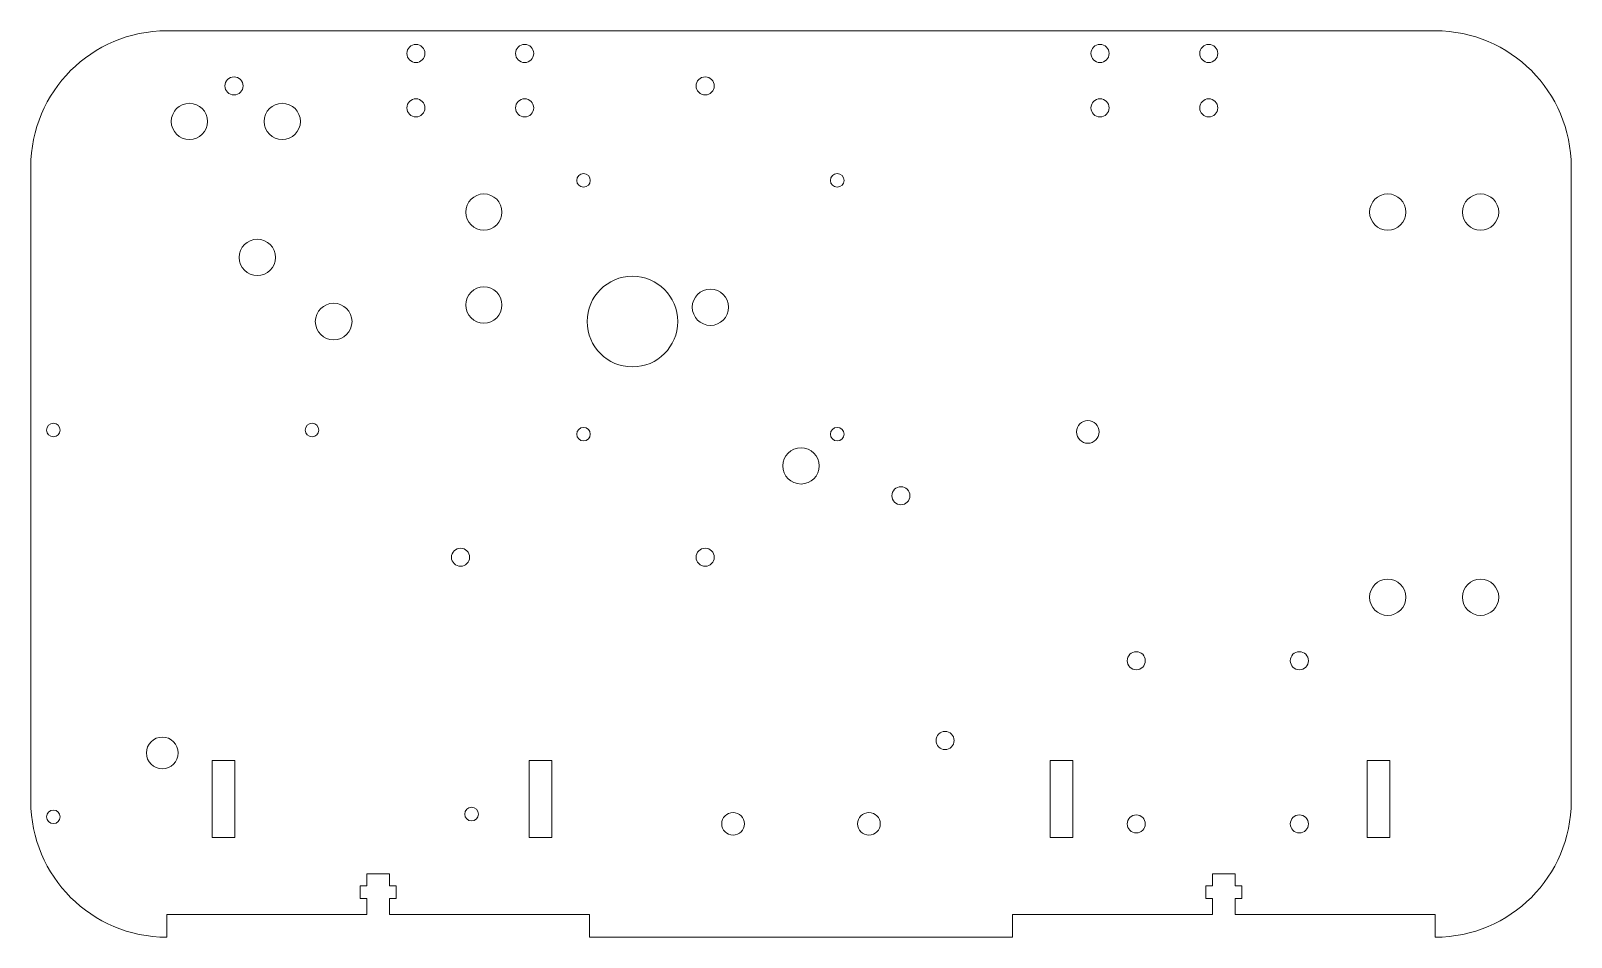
# Model space of a CAD drawing. Header units: millimetres. Extents: x 0 to 340, y 0 to 200.
import ezdxf

# ---------------------------------------------------------------- set-up
doc = ezdxf.new("R2010")
doc.units = ezdxf.units.MM

msp = doc.modelspace()

# ---------------------------------------------------------------- linework, layer by layer
at = {"color": 7, "linetype": 'Continuous', "lineweight": 15}
for p, q in [((310, 200), (30, 200)), ((0, 170), (0, 30)), ((340, 30), (340, 170)), ((40, 39), (45, 39)), ((40, 22), (40, 39)), ((45, 22), (45, 39)), ((110, 39), (115, 39)), ((110, 22), (110, 39)), ((115, 22), (115, 39)), ((230, 39), (225, 39)), ((225, 22), (225, 39)), ((230, 22), (230, 39)), ((300, 39), (295, 39)), ((295, 22), (295, 39)), ((300, 22), (300, 39)), ((40, 22), (45, 22)), ((110, 22), (115, 22)), ((225, 22), (230, 22)), ((300, 22), (295, 22)), ((79.17, 14), (74.17, 14)), ((74.17, 14), (74.17, 11.3)), ((79.17, 11.3), (79.17, 14)), ((265.83, 14), (260.83, 14)), ((260.83, 14), (260.83, 11.3)), ((265.83, 11.3), (265.83, 14)), ((74.17, 11.3), (72.67, 11.3)), ((72.67, 11.3), (72.67, 8.5)), ((80.67, 11.3), (79.17, 11.3)), ((80.67, 8.5), (80.67, 11.3)), ((260.83, 11.3), (259.33, 11.3)), ((259.33, 11.3), (259.33, 8.5)), ((267.33, 11.3), (265.83, 11.3)), ((267.33, 8.5), (267.33, 11.3)), ((72.67, 8.5), (74.17, 8.5)), ((74.17, 8.5), (74.17, 5)), ((79.17, 5), (79.17, 8.5)), ((79.17, 8.5), (80.67, 8.5)), ((259.33, 8.5), (260.83, 8.5)), ((260.83, 8.5), (260.83, 5)), ((265.83, 5), (265.83, 8.5)), ((265.83, 8.5), (267.33, 8.5)), ((30, 5), (74.17, 5)), ((30, 0), (30, 5)), ((79.17, 5), (123.33, 5)), ((123.33, 5), (123.33, 0)), ((216.67, 5), (260.83, 5)), ((216.67, 5), (216.67, 0)), ((265.83, 5), (310, 5)), ((310, 0), (310, 5)), ((123.33, 0), (216.67, 0))]:
    msp.add_line(p, q, dxfattribs=at)
for centre, radius in [((85, 195), 2), ((109, 195), 2), ((236, 195), 2), ((260, 195), 2), ((44.85, 187.84), 2), ((148.85, 187.84), 2), ((35, 180), 4), ((55.5, 180), 4), ((85, 183), 2), ((109, 183), 2), ((236, 183), 2), ((260, 183), 2), ((122, 167), 1.5), ((178, 167), 1.5), ((100, 160), 4), ((299.5, 160), 4), ((320, 160), 4), ((50, 150), 4), ((100, 139.5), 4), ((132.79, 135.84), 10), ((150, 139), 4), ((66.85, 135.84), 4.05), ((4.98, 111.91), 1.5), ((62.08, 111.91), 1.5), ((122, 111), 1.5), ((178, 111), 1.5), ((233.3, 111.49), 2.5), ((170, 104), 4), ((192.05, 97.41), 2), ((94.85, 83.84), 2), ((148.85, 83.84), 2), ((299.5, 75), 4), ((320, 75), 4), ((244, 61), 2), ((280, 61), 2), ((201.8, 43.4), 2), ((29.01, 40.66), 3.5), ((4.98, 26.56), 1.5), ((97.28, 27.16), 1.5), ((155, 25), 2.5), ((185, 25), 2.5), ((244, 25), 2), ((280, 25), 2)]:
    msp.add_circle(centre, radius, dxfattribs=at)
for centre, start, end in [((30, 170), 90, 180), ((310, 170), 0, 90), ((30, 30), 180, 270), ((310, 30), 270, 0)]:
    msp.add_arc(centre, 30, start, end, dxfattribs=at)

doc.saveas('drawing.dxf')
